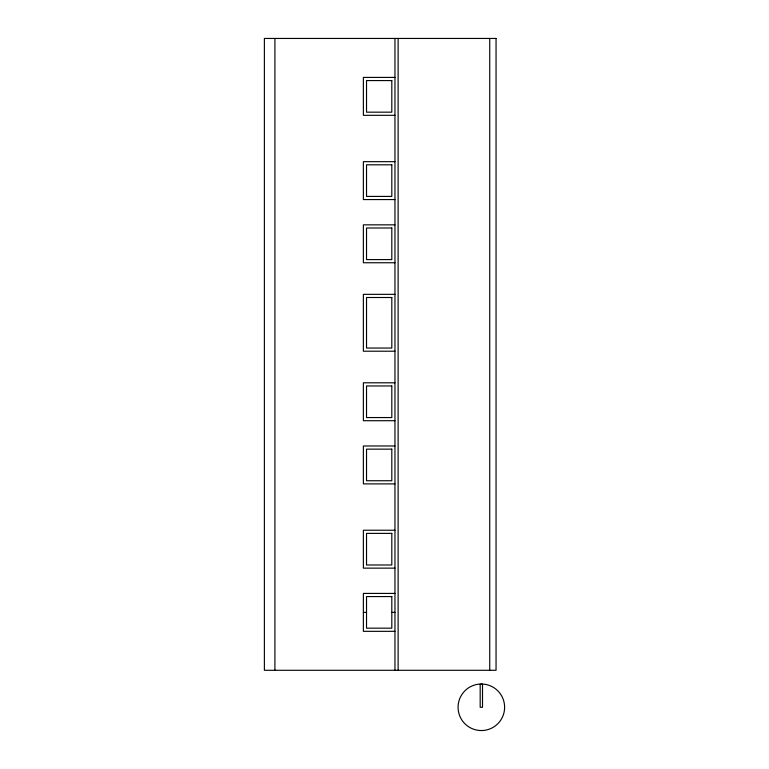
<?xml version="1.0" encoding="UTF-8"?>
<svg xmlns="http://www.w3.org/2000/svg" width="769" height="769" viewBox="0 0 769 769"><rect width="100%" height="100%" fill="white"/><g stroke="black" fill="none" stroke-linecap="round" stroke-linejoin="round"><path stroke-width="1.15" d="M394.958 77.409L363.372 77.409L363.372 115.321L394.958 115.321M394.958 161.663L363.372 161.663L363.372 199.565L394.958 199.565M394.958 224.846L363.372 224.846L363.372 262.748L394.958 262.748M394.958 294.344L363.372 294.344L363.372 351.212L394.958 351.212M394.958 382.799L363.372 382.799L363.372 420.71L394.958 420.71M394.958 445.982L363.372 445.982L363.372 483.893L394.958 483.893M394.958 530.235L363.372 530.235L363.372 568.137L394.958 568.137M394.958 593.418L363.372 593.418L363.372 631.33L394.958 631.33M363.372 612.374L366.525 612.374M391.806 612.374L394.958 612.374M489.738 38.45L489.738 670.289M482.509 684.083L482.509 707.278L480.183 707.278L480.183 684.083M398.121 38.45L398.121 670.289M394.958 38.45L394.958 670.289M274.908 38.45L274.908 670.289M481.346 684.006L478.308 684.208A23.272 23.272 0 0 0 461.717 719.784A23.272 23.272 0 0 0 500.975 719.784A23.272 23.272 0 0 0 484.383 684.208L481.346 684.006M496.053 38.45L264.382 38.45L264.382 670.289L496.053 670.289L496.053 38.45M391.806 80.572L366.525 80.572L366.525 112.168L391.806 112.168L391.806 80.572M391.806 164.816L366.525 164.816L366.525 196.412L391.806 196.412L391.806 164.816M391.806 227.999L366.525 227.999L366.525 259.595L391.806 259.595L391.806 227.999M391.806 297.507L366.525 297.507L366.525 348.049L391.806 348.049L391.806 297.507M391.806 385.961L366.525 385.961L366.525 417.557L391.806 417.557L391.806 385.961M391.806 449.144L366.525 449.144L366.525 480.74L391.806 480.74L391.806 449.144M391.806 533.388L366.525 533.388L366.525 564.984L391.806 564.984L391.806 533.388M391.806 596.571L366.525 596.571L366.525 628.167L391.806 628.167L391.806 596.571"/></g></svg>
